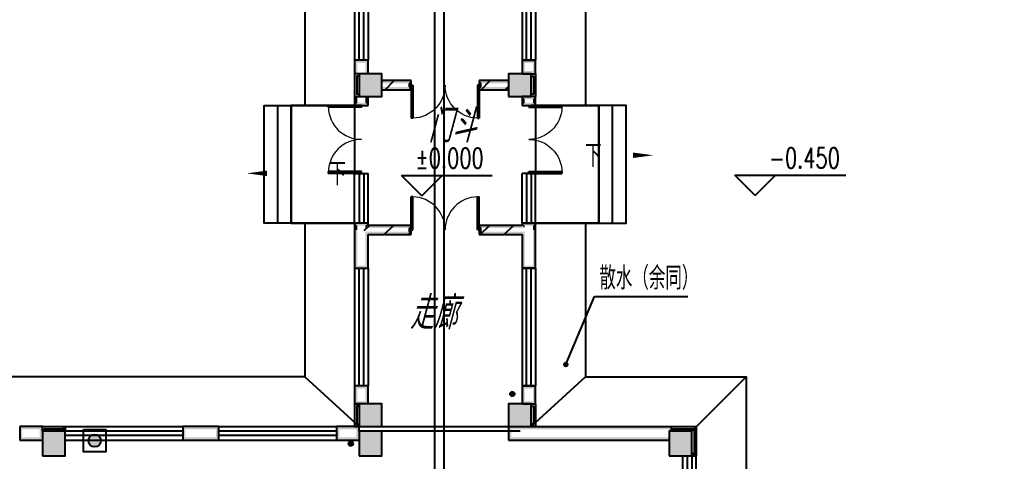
# Model space of a CAD drawing. Extents: x 1241380 to 1952554, y 1012187 to 1766051.
# Drawn here: x 1665164 to 1686965, y 1216453 to 1226219 of the extents above; entities that cross this region are included whole.
import ezdxf

# ---------------------------------------------------------------- set-up
doc = ezdxf.new("R2010")
doc.units = 0
for name, color, linetype in [('1-建筑底图', 8, 'Continuous'), ('PUB_HATCH', 8, 'Continuous'), ('内网桥架', 1, 'Continuous'), ('填充', 8, 'Continuous'), ('排水', 153, 'Continuous')]:
    doc.layers.add(name, color=color, linetype=linetype)
doc.styles.add('_TCH_DIM', font='SIMPLEX', dxfattribs={"bigfont": 'GBCBIG'})
doc.styles.get("Standard").update_dxf_attribs({"font": 'gbeitc.shx', "bigfont": 'gbcbig.shx'})
doc.linetypes.add('JIEDI', pattern='A,1.25,-0.25,0.25,-0.25,0.625,["/",Standard,S=0.6,R=0,X=0,Y=-0.3],0.625,-0.25,0.25,-0.25', length=4)
pattern_1 = [(45, (-636285.87, -718395.4), (-265.16515, 265.16515), [])]

# ---------------------------------------------------------------- blocks, each defined once
blk = doc.blocks.new('ng')
at = {"layer": '排水'}
for p, q in [((345991, 781358), (346091, 781358)), ((346041, 781408), (346041, 781308))]:
    blk.add_line(p, q, dxfattribs=at)
blk.add_circle((346041, 781358), 50, dxfattribs=at)
blk = doc.blocks.new('雨水管')
at = {"layer": '排水'}
blk.add_blockref('ng', (682384, -122908), dxfattribs=at)
blk = doc.blocks.new('xfjyc')
at = {"layer": '填充'}
h = blk.add_hatch(color=1, dxfattribs=at)
h.dxf.hatch_style = 1
edge = h.paths.add_edge_path()
edge.add_arc((250, 250), 137, 0, 360)
blk.add_lwpolyline([(0, 500), (500, 500), (500, 0), (0, 0)], close=True)
at = {"color": 1}
blk.add_circle((250, 250), 137, dxfattribs=at)
blk = doc.blocks.new('xfjyc2')
blk.add_blockref('xfjyc', (95855, 14038))
blk = doc.blocks.new('_FZH')
blk.add_lwpolyline([(-0.5, -0.5), (0.5, -0.5), (0.5, 0.5), (-0.5, 0.5)], close=True)
at = {"layer": 'PUB_HATCH'}
blk.add_solid([(-0.5, -0.5), (0.5, -0.5), (-0.5, 0.5), (0.5, 0.5)], dxfattribs=at)
blk = doc.blocks.new('$WINLIB2D$00000001')
at = {"color": 0}
for points in [[(-0.5, 0.5), (-0.5, -0.5)], [(-0.5, 0.5), (0.5, 0.5)], [(0.5, -0.5), (0.5, 0.5)], [(0.5, 0.1667), (-0.5, 0.1667)], [(0.5, -0.1667), (-0.5, -0.1667)], [(-0.5, -0.5), (0.5, -0.5)]]:
    blk.add_lwpolyline(points, dxfattribs=at)
blk = doc.blocks.new('$DorLib2D$00000002')
at = {"color": 0}
for p, q in [((-0.5, 0), (-0.5, 0.4875)), ((-0.475, 0.4875), (-0.5, 0.4875)), ((-0.475, 0), (-0.475, 0.4875)), ((0.475, 0), (0.475, 0.4875)), ((0.475, 0.4875), (0.5, 0.4875)), ((0.5, 0), (0.5, 0.4875)), ((-0.5, 0), (-0.475, 0)), ((0.5, 0), (0.475, 0))]:
    blk.add_line(p, q, dxfattribs=at)
at = {"color": 0, "lineweight": 13}
for centre, start, end in [((-0.4875, 0), 0, 88.53072), ((0.4875, 0), 91.46928, 180)]:
    blk.add_arc(centre, 0.4875, start, end, dxfattribs=at)
blk = doc.blocks.new('1-一层建筑底图')
at = {"layer": '1-建筑底图'}
for points in [[(102100, 22650), (101800, 22650), (101860, 22590), (102040, 22590)], [(101800, 22650), (101800, 22350), (101860, 22350), (101860, 22590)], [(102100, 22350), (102100, 22650), (102040, 22590), (102040, 22350)], [(105800, 22650), (105500, 22650), (105560, 22590), (105740, 22590)], [(105500, 22650), (105500, 22350), (105560, 22410), (105560, 22590)], [(105800, 22350), (105800, 22650), (105740, 22590), (105740, 22410)], [(102400, 22350), (101900, 22350), (101960, 22290), (102340, 22290)], [(101900, 22350), (101900, 21850), (101960, 21910), (101960, 22290)], [(102400, 21850), (102400, 22350), (102340, 22290), (102340, 21910)], [(105700, 22350), (105200, 22350), (105260, 22290), (105640, 22290)], [(105200, 22350), (105200, 21850), (105260, 21910), (105260, 22290)], [(105500, 22350), (105800, 22350), (105740, 22410), (105560, 22410)], [(105700, 21850), (105700, 22350), (105640, 22290), (105640, 21910)], [(102400, 22200), (102400, 22140), (102990, 22140), (103050, 22200)], [(102400, 22060), (102400, 22000), (103050, 22000), (102990, 22060)], [(103050, 22000), (103050, 22200), (102990, 22140), (102990, 22060)], [(105200, 22140), (105200, 22200), (104550, 22200), (104610, 22140)], [(104550, 22200), (104550, 22000), (104610, 22060), (104610, 22140)], [(105200, 22000), (105200, 22060), (104610, 22060), (104550, 22000)], [(101800, 21850), (101800, 21650), (101860, 21710), (101860, 21850)], [(101900, 21850), (102400, 21850), (102340, 21910), (101960, 21910)], [(102100, 21650), (102100, 21850), (102040, 21850), (102040, 21710)], [(105200, 21850), (105700, 21850), (105640, 21910), (105260, 21910)], [(105500, 21850), (105500, 21650), (105560, 21710), (105560, 21790)], [(105800, 21850), (105500, 21850), (105560, 21790), (105740, 21790)], [(105800, 21650), (105800, 21850), (105740, 21790), (105740, 21710)], [(101800, 21650), (102100, 21650), (102040, 21710), (101860, 21710)], [(105500, 21650), (105800, 21650), (105740, 21710), (105560, 21710)], [(102100, 19050), (101800, 19050), (101860, 18990), (102040, 18990)], [(101800, 19050), (101800, 18900), (101860, 18900), (101860, 18990)], [(102100, 19000), (102100, 19050), (102040, 18990), (102040, 18940)], [(103050, 19000), (102100, 19000), (102040, 18940), (102990, 18940)], [(103050, 18800), (103050, 19000), (102990, 18940), (102990, 18860)], [(105500, 19000), (104550, 19000), (104610, 18940), (105560, 18940)], [(104550, 19000), (104550, 18800), (104610, 18860), (104610, 18940)], [(105800, 19050), (105500, 19050), (105560, 18990), (105740, 18990)], [(105500, 19050), (105500, 19000), (105560, 18940), (105560, 18990)], [(105800, 18900), (105800, 19050), (105740, 18990), (105740, 18900)], [(101800, 18900), (101800, 18050), (101860, 18110), (101860, 18900)], [(102100, 18050), (102100, 18800), (102040, 18860), (102040, 18110)], [(102100, 18800), (103050, 18800), (102990, 18860), (102040, 18860)], [(104550, 18800), (105500, 18800), (105560, 18860), (104610, 18860)], [(105500, 18800), (105500, 18050), (105560, 18110), (105560, 18860)], [(105800, 18050), (105800, 18900), (105740, 18900), (105740, 18110)], [(101800, 18050), (102100, 18050), (102040, 18110), (101860, 18110)], [(105500, 18050), (105800, 18050), (105740, 18110), (105560, 18110)], [(102100, 15450), (101800, 15450), (101860, 15390), (102040, 15390)], [(101800, 15450), (101800, 15050), (101860, 15110), (101860, 15390)], [(102100, 15050), (102100, 15450), (102040, 15390), (102040, 15110)], [(105800, 15450), (105500, 15450), (105560, 15390), (105740, 15390)], [(105500, 15450), (105500, 15050), (105560, 15110), (105560, 15390)], [(105800, 15050), (105800, 15450), (105740, 15390), (105740, 15110)], [(101800, 15050), (102100, 15050), (102040, 15110), (101860, 15110)], [(102400, 15050), (101900, 15050), (101960, 14990), (102340, 14990)], [(101900, 15050), (101900, 14550), (101960, 14610), (101960, 14990)], [(102400, 14550), (102400, 15050), (102340, 14990), (102340, 14610)], [(105700, 15050), (105200, 15050), (105260, 14990), (105640, 14990)], [(105200, 15050), (105200, 14550), (105260, 14610), (105260, 14990)], [(105500, 15050), (105800, 15050), (105740, 15110), (105560, 15110)], [(105700, 14550), (105700, 15050), (105640, 14990), (105640, 14610)], [(101900, 14550), (102400, 14550), (102340, 14610), (101960, 14610)], [(105200, 14550), (105700, 14550), (105640, 14610), (105260, 14610)], [(94900, 14550), (94399, 14550), (94459, 14490), (94840, 14490)], [(94399, 14550), (94399, 14250), (94459, 14310), (94459, 14490)], [(94900, 14250), (94900, 14450), (94900, 14450), (94900, 14550), (94840, 14490), (94840, 14310)], [(95400, 14450), (94900, 14450), (94960, 14390), (95340, 14390)], [(94900, 14450), (94900, 13900), (94960, 13960), (94960, 14390)], [(95340, 14450), (95400, 14450), (95400, 14550), (95340, 14550)], [(95400, 13900), (95400, 14450), (95340, 14390), (95340, 13960)], [(98800, 14550), (98000, 14550), (98060, 14490), (98740, 14490)], [(98000, 14550), (98000, 14250), (98060, 14310), (98060, 14490)], [(98800, 14250), (98800, 14550), (98740, 14490), (98740, 14310)], [(101900, 14550), (101400, 14550), (101460, 14490), (101840, 14490)], [(101400, 14550), (101400, 14250), (101460, 14310), (101460, 14490)], [(101900, 14250), (101900, 14450), (101900, 14450), (101900, 14550), (101840, 14490), (101840, 14310)], [(102400, 14450), (101900, 14450), (101960, 14390), (102340, 14390)], [(101900, 14450), (101900, 13900), (101960, 13960), (101960, 14390)], [(102400, 13900), (102400, 14450), (102340, 14390), (102340, 13960)], [(105200, 14550), (105200, 14490), (108800, 14490), (108800, 14550)], [(105200, 14550), (105200, 14250), (105260, 14250), (105260, 14550)], [(108750, 14250), (108750, 14450), (108800, 14450), (108800, 14550), (108740, 14550), (108740, 14250)], [(109250, 14450), (108750, 14450), (108810, 14390), (109190, 14390)], [(108750, 14450), (108750, 13900), (108810, 13960), (108810, 14390)], [(109250, 13900), (109250, 14450), (109190, 14390), (109190, 13960)], [(94900, 14250), (94900, 14250), (94840, 14310), (94459, 14310), (94399, 14250)], [(98000, 14250), (98800, 14250), (98740, 14310), (98060, 14310)], [(101900, 14250), (101900, 14250), (101840, 14310), (101460, 14310), (101400, 14250)], [(108750, 14250), (108750, 14310), (105200, 14310), (105200, 14250)], [(94900, 13900), (95400, 13900), (95340, 13960), (94960, 13960)], [(101900, 13900), (102400, 13900), (102340, 13960), (101960, 13960)], [(108750, 13900), (109250, 13900), (109190, 13960), (108810, 13960)], [(109250, 13960), (109250, 13900), (109350, 13900), (109350, 13960)], [(109250, 13900), (109050, 13900), (109050, 13900)]]:
    blk.add_hatch(color=8, dxfattribs=at).paths.add_polyline_path(points)
h = blk.add_hatch(dxfattribs=at)
h.set_pattern_fill('普通砖', color=8, scale=150, style=0)
h.set_pattern_definition(pattern_1)
h.paths.add_polyline_path([(102400, 22200), (102400, 22000), (103050, 22000), (103050, 22200)])
h = blk.add_hatch(dxfattribs=at)
h.set_pattern_fill('普通砖', color=8, scale=150, style=0)
h.set_pattern_definition(pattern_1)
h.paths.add_polyline_path([(105200, 22000), (105200, 22200), (104550, 22200), (104550, 22000)])
h = blk.add_hatch(dxfattribs=at)
h.set_pattern_fill('普通砖', color=8, scale=150, style=0)
h.set_pattern_definition(pattern_1)
h.paths.add_polyline_path([(102000, 18900), (102100, 18800), (103050, 18800), (103050, 19000), (102100, 19000)])
h = blk.add_hatch(dxfattribs=at)
h.set_pattern_fill('普通砖', color=8, scale=150, style=0)
h.set_pattern_definition(pattern_1)
h.paths.add_polyline_path([(105600, 18900), (105500, 19000), (104550, 19000), (104550, 18800), (105500, 18800)])
at = {"layer": '1-建筑底图', "color": 8}
for p, q in [((102100, 22650), (101800, 22650)), ((101800, 22650), (101800, 22350)), ((102100, 22350), (102100, 22650)), ((105800, 22650), (105500, 22650)), ((105500, 22650), (105500, 22350)), ((105800, 22350), (105800, 22650)), ((105500, 22350), (105800, 22350)), ((103050, 22200), (102400, 22200)), ((103050, 22000), (103050, 22200)), ((105200, 22200), (104550, 22200)), ((104550, 22200), (104550, 22000)), ((101800, 21850), (101800, 21650)), ((102100, 21650), (102100, 21850)), ((102400, 22000), (103050, 22000)), ((104550, 22000), (105200, 22000)), ((105500, 21850), (105500, 21650)), ((105800, 21850), (105500, 21850)), ((105800, 21650), (105800, 21850)), ((100100, 19050), (100100, 21650)), ((100400, 19050), (100400, 21650)), ((101800, 21650), (101800, 20150)), ((101800, 21650), (102100, 21650)), ((105500, 21650), (105800, 21650)), ((105800, 21650), (105800, 20150)), ((107200, 19050), (107200, 21650)), ((107500, 19050), (107500, 21650)), ((103286, 19655), (102836, 20105)), ((102836, 20105), (104836, 20105)), ((103286, 19655), (103736, 20105)), ((110651, 19661), (110201, 20111)), ((110201, 20111), (112652, 20111)), ((110651, 19661), (111101, 20111)), ((102100, 19050), (101800, 19050)), ((101800, 19050), (101800, 18900)), ((102100, 19000), (102100, 19050)), ((103050, 19000), (102100, 19000)), ((103050, 18800), (103050, 19000)), ((105500, 19000), (104550, 19000)), ((104550, 19000), (104550, 18800)), ((105800, 19050), (105500, 19050)), ((105500, 19050), (105500, 19000)), ((105800, 18900), (105800, 19050)), ((101800, 18900), (101800, 18050)), ((102100, 18050), (102100, 18800)), ((102100, 18800), (103050, 18800)), ((104550, 18800), (105500, 18800)), ((105500, 18800), (105500, 18050)), ((105800, 18050), (105800, 18900)), ((101800, 18050), (102100, 18050)), ((105500, 18050), (105800, 18050)), ((106467, 15922), (107097, 17424)), ((107097, 17424), (109161, 17424)), ((100700, 15650), (101900, 14550)), ((106900, 15650), (105700, 14550)), ((110450, 15650), (109250, 14450)), ((102100, 15450), (101800, 15450)), ((101800, 15450), (101800, 15050)), ((102100, 15050), (102100, 15450)), ((105800, 15450), (105500, 15450)), ((105500, 15450), (105500, 15050)), ((105800, 15050), (105800, 15450)), ((101800, 15050), (101900, 15050)), ((105500, 15050), (105800, 15050)), ((94900, 14550), (94399, 14550)), ((94399, 14550), (94399, 14250)), ((94900, 14450), (94900, 14550)), ((95400, 14450), (95400, 14550)), ((98800, 14550), (98000, 14550)), ((98000, 14550), (98000, 14250)), ((98800, 14250), (98800, 14550)), ((101900, 14550), (101400, 14550)), ((101400, 14550), (101400, 14250)), ((101900, 14450), (101900, 14550)), ((102140, 14550), (105460, 14550)), ((105460, 14450), (102140, 14450)), ((105200, 14550), (108800, 14550)), ((105200, 14550), (105200, 14250)), ((108800, 14550), (108800, 14450)), ((94399, 14250), (94900, 14250)), ((98000, 14250), (98800, 14250)), ((101400, 14250), (101900, 14250)), ((105200, 14250), (108750, 14250)), ((109250, 13900), (109350, 13900))]:
    blk.add_line(p, q, dxfattribs=at)
for points in [[(116200, 38300), (116200, 28700), (106900, 28700), (106900, 21650)], [(96650, 28700), (100700, 28700), (100700, 21650)], [(101900, 22350), (101800, 22350), (101800, 21850), (101900, 21850)], [(101900, 22300), (101850, 22300), (101850, 21900), (101900, 21900)], [(105700, 22350), (105800, 22350), (105800, 21850), (105700, 21850)], [(105700, 22300), (105750, 22300), (105750, 21900), (105700, 21900)], [(101900, 19050), (99800, 19050), (99800, 21650), (101900, 21650)], [(101800, 21650), (100400, 21650), (100400, 19050), (101800, 19050)], [(105700, 19050), (107800, 19050), (107800, 21650), (105700, 21650)], [(105800, 21650), (107200, 21650), (107200, 19050), (105800, 19050)], [(100700, 19050), (100700, 15650), (62500, 15650)], [(106900, 19050), (106900, 15650), (110450, 15650), (110450, 13350), (111050, 13350), (111050, 3150), (110450, 3150), (110450, 850), (63650, 850)], [(101900, 15050), (101800, 15050), (101800, 14550), (101900, 14550)], [(105700, 15050), (105800, 15050), (105800, 14550), (105700, 14550)], [(101900, 15000), (101850, 15000), (101850, 14600), (101900, 14600)], [(105700, 15000), (105750, 15000), (105750, 14600), (105700, 14600)], [(94900, 14450), (94900, 14550), (95400, 14550), (95400, 14450)], [(94950, 14450), (94950, 14500), (95350, 14500), (95350, 14450)], [(108800, 14450), (108800, 14550), (109350, 14550), (109350, 13900), (109250, 13900)], [(108850, 14450), (108850, 14500), (109300, 14500), (109300, 13950), (109250, 13950)]]:
    blk.add_lwpolyline(points, dxfattribs=at)
for points in [[(107332, 20550, 0, 0, 0), (108401, 20550, 0, 120, 0), (107951, 20550, 0, 0, 0)], [(101084, 20150, 0, 0, 0), (99416, 20150, 0, 120, 0), (99866, 20150, 0, 0, 0)]]:
    blk.add_lwpolyline(points, format="xyseb", dxfattribs=at)
at = {"layer": '1-建筑底图', "color": 8, "const_width": 60}
blk.add_lwpolyline([(106456, 15894, 1), (106479, 15950, 1)], format="xyb", close=True, dxfattribs=at)
at = {"layer": '1-建筑底图', "color": 8}
for name, p in [('雨水管', (-926708, -644277)), ('xfjyc2', (-50, -50)), ('ng', (-240757, -766089))]:
    blk.add_blockref(name, p, dxfattribs=at)
for name, p, xscale, yscale, zscale, rotation in [('$WINLIB2D$00000001', (101950, 23950), 2600, -300, 2600, 270.0000000000643), ('$WINLIB2D$00000001', (105650, 23950), 2600, 300, 2600, 270.0000000000643), ('_FZH', (105450, 22100), 500.0000001277076, 500.0000001277076, 500.0000001277076, 1.858291701444849e-08), ('$DorLib2D$00000002', (103800, 22100), -1500, 1500, -1500, 180), ('$DorLib2D$00000002', (101950, 20900), -1500, -1500, -1500, 270), ('$DorLib2D$00000002', (105650, 20900), -1500, 1500, -1500, 270.0000000000746), ('$WINLIB2D$00000001', (101950, 19600), -1100, 300, -1100, 270), ('$WINLIB2D$00000001', (105650, 19600), -1100, -300, -1100, 270.0000000000746), ('$DorLib2D$00000002', (103800, 18900), -1500, -1500, -1500, 180), ('$WINLIB2D$00000001', (101950, 16750), 2600, -300, 2600, 270), ('$WINLIB2D$00000001', (105650, 16750), 2600, 300, 2600, 270), ('_FZH', (102150, 14800), 499.9999995385297, 499.9999995385297, 499.9999995385297, 7.630601970416214e-09), ('_FZH', (105450, 14800), 499.9999999864958, 499.9999999864958, 499.9999999864958, 1.276658405445067e-08), ('_FZH', (95150, 14175), 500.0000001649605, 549.9999998502899, 549.9999998502899, 2.650700366472223e-08), ('_FZH', (102150, 14175), 499.9999999284046, 550.0000002196757, 550.0000002196757, 359.9999999853124), ('$WINLIB2D$00000001', (109200, 13025), -1750, 300, -1750, 270.0028732514069)]:
    blk.add_blockref(name, p, dxfattribs=dict(at, xscale=xscale, yscale=yscale, zscale=zscale, rotation=rotation))
for name, p, xscale, yscale, zscale in [('_FZH', (102150, 22100), 499.9999996472616, 499.9999996472616, 499.9999996472616), ('$WINLIB2D$00000001', (96700, 14400), 2600, -300, 2600), ('$WINLIB2D$00000001', (100100, 14400), 2600, -300, 2600), ('_FZH', (109000, 14175), 500.0000002543675, 550.0000000408618, 550.0000000408618)]:
    blk.add_blockref(name, p, dxfattribs=dict(at, xscale=xscale, yscale=yscale, zscale=zscale))
for s, p in [('门斗', (103418, 20835)), ('走廊', (103015, 16703))]:
    blk.add_text(s, height=723.4, dxfattribs=at).set_placement(p)
at = {"layer": '1-建筑底图', "color": 8, "style": '_TCH_DIM'}
for s, height, p in [('下', 506, (106890, 20287)), ('下', 506, (101242, 19887)), ('散水（余同）', 506.4, (107208, 17581))]:
    blk.add_text(s, height=height, dxfattribs=at).set_placement(p)
at = {"layer": '1-建筑底图', "color": 8, "style": '_TCH_DIM', "width": 0.705882}
for s, p in [('-0.450', (110957, 20268)), ('%%P0.000', (103141, 20263))]:
    blk.add_text(s, height=446.2, dxfattribs=at).set_placement(p)
blk = doc.blocks.new('A$C4A9128F6')
at = {"layer": '内网桥架'}
for p, q in [((36672.8, -72100.1), (36672.8, -5086.2)), ((36872.8, -5086.2), (36872.8, -72100.1))]:
    blk.add_line(p, q, dxfattribs=at)

msp = doc.modelspace()

# ---------------------------------------------------------------- block references
at = {"layer": '1-建筑底图', "linetype": 'JIEDI'}
msp.add_blockref('1-一层建筑底图', (1570765, 1202671.1), dxfattribs=at)
at = {"layer": '1-建筑底图', "color": 3}
msp.add_blockref('A$C4A9128F6', (1637664.8, 1286867.8), dxfattribs=at)

doc.saveas('drawing.dxf')
